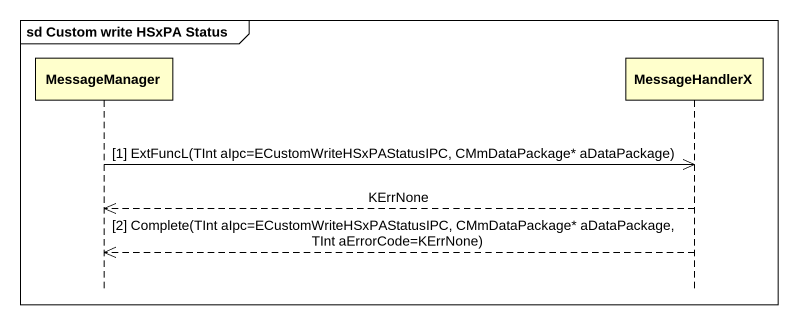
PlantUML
@startuml
mainframe sd Custom write HSxPA Status
hide footbox
participant MessageManager
participant MessageHandlerX

MessageManager ->> MessageHandlerX : [1] ExtFuncL(TInt aIpc=ECustomWriteHSxPAStatusIPC, CMmDataPackage* aDataPackage)
MessageHandlerX -->> MessageManager : KErrNone
MessageHandlerX -->> MessageManager : [2] Complete(TInt aIpc=ECustomWriteHSxPAStatusIPC, CMmDataPackage* aDataPackage, TInt aErrorCode=KErrNone)
@enduml
